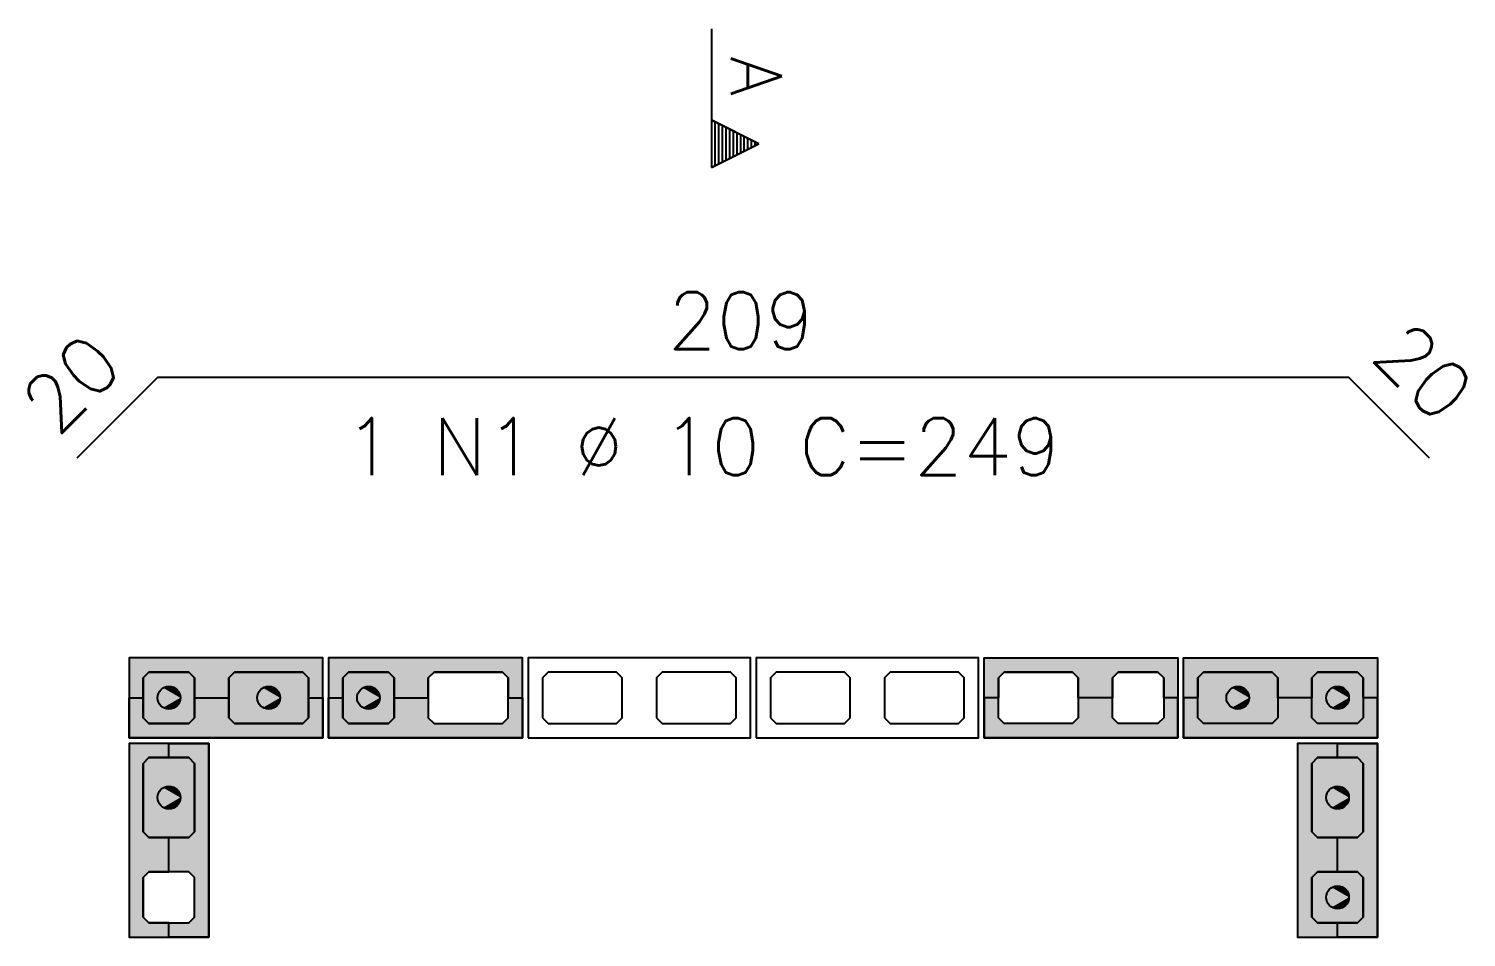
# Model space of a CAD drawing. Extents: x -2 to 121, y -2 to 61.
# Drawn here: x 62.64 to 67.68, y 24.29 to 27.48 of the extents above; entities that cross this region are included whole.
import ezdxf

# ---------------------------------------------------------------- set-up
doc = ezdxf.new("R2010")
doc.units = 0
doc.header["$MEASUREMENT"] = 0
for name, color, linetype in [('PENA_01', 1, 'CONTINUOUS'), ('PENA_02', 2, 'CONTINUOUS'), ('PENA_03', 3, 'CONTINUOUS'), ('PENA_05', 5, 'CONTINUOUS'), ('PENA_11', 252, 'CONTINUOUS'), ('PENA_21', 100, 'CONTINUOUS')]:
    doc.layers.add(name, color=color, linetype=linetype)
doc.styles.get("Standard").update_dxf_attribs({"font": 'ROMANS.SHX'})

msp = doc.modelspace()

# ---------------------------------------------------------------- linework, layer by layer
at = {"layer": 'PENA_01', "linetype": 'Continuous'}
for points in [[(63.062305, 25.038992), (63.202305, 25.038992), (63.222305, 25.058992), (63.222305, 25.198992), (63.202305, 25.218992), (63.062305, 25.218992), (63.042305, 25.198992), (63.042305, 25.058992), (63.062305, 25.038992)], [(63.362305, 25.038992), (63.602305, 25.038992), (63.622305, 25.058992), (63.622305, 25.198992), (63.602305, 25.218992), (63.362305, 25.218992), (63.342305, 25.198992), (63.342305, 25.058992), (63.362305, 25.038992)], [(63.762305, 25.038992), (63.902305, 25.038992), (63.922305, 25.058992), (63.922305, 25.198992), (63.902305, 25.218992), (63.762305, 25.218992), (63.742305, 25.198992), (63.742305, 25.058992), (63.762305, 25.038992)], [(64.062305, 25.038992), (64.302305, 25.038992), (64.322305, 25.058992), (64.322305, 25.198992), (64.302305, 25.218992), (64.062305, 25.218992), (64.042305, 25.198992), (64.042305, 25.058992), (64.062305, 25.038992)], [(64.442305, 25.058992), (64.462305, 25.038992), (64.702305, 25.038992), (64.722305, 25.058992), (64.722305, 25.198992), (64.702305, 25.218992), (64.462305, 25.218992), (64.442305, 25.198992), (64.442305, 25.058992)], [(64.842305, 25.058992), (64.862305, 25.038992), (65.102305, 25.038992), (65.122305, 25.058992), (65.122305, 25.198992), (65.102305, 25.218992), (64.862305, 25.218992), (64.842305, 25.198992), (64.842305, 25.058992)], [(65.242305, 25.058992), (65.262305, 25.038992), (65.502305, 25.038992), (65.522305, 25.058992), (65.522305, 25.198992), (65.502305, 25.218992), (65.262305, 25.218992), (65.242305, 25.198992), (65.242305, 25.058992)], [(65.642305, 25.058992), (65.662305, 25.038992), (65.902305, 25.038992), (65.922305, 25.058992), (65.922305, 25.198992), (65.902305, 25.218992), (65.662305, 25.218992), (65.642305, 25.198992), (65.642305, 25.058992)], [(66.302305, 25.038992), (66.062305, 25.038992), (66.042305, 25.058992), (66.042305, 25.198992), (66.062305, 25.218992), (66.302305, 25.218992), (66.322305, 25.198992), (66.322305, 25.058992), (66.302305, 25.038992)], [(66.602305, 25.038992), (66.462305, 25.038992), (66.442305, 25.058992), (66.442305, 25.198992), (66.462305, 25.218992), (66.602305, 25.218992), (66.622305, 25.198992), (66.622305, 25.058992), (66.602305, 25.038992)], [(67.002305, 25.038992), (66.762305, 25.038992), (66.742305, 25.058992), (66.742305, 25.198992), (66.762305, 25.218992), (67.002305, 25.218992), (67.022305, 25.198992), (67.022305, 25.058992), (67.002305, 25.038992)], [(67.302305, 25.038992), (67.162305, 25.038992), (67.142305, 25.058992), (67.142305, 25.198992), (67.162305, 25.218992), (67.302305, 25.218992), (67.322305, 25.198992), (67.322305, 25.058992), (67.302305, 25.038992)], [(63.222305, 24.658992), (63.222305, 24.898992), (63.202305, 24.918992), (63.062305, 24.918992), (63.042305, 24.898992), (63.042305, 24.658992), (63.062305, 24.638992), (63.202305, 24.638992), (63.222305, 24.658992)], [(67.322305, 24.658992), (67.322305, 24.898992), (67.302305, 24.918992), (67.162305, 24.918992), (67.142305, 24.898992), (67.142305, 24.658992), (67.162305, 24.638992), (67.302305, 24.638992), (67.322305, 24.658992)], [(63.222305, 24.358992), (63.222305, 24.498992), (63.202305, 24.518992), (63.062305, 24.518992), (63.042305, 24.498992), (63.042305, 24.358992), (63.062305, 24.338992), (63.202305, 24.338992), (63.222305, 24.358992)], [(67.322305, 24.358992), (67.322305, 24.498992), (67.302305, 24.518992), (67.162305, 24.518992), (67.142305, 24.498992), (67.142305, 24.358992), (67.162305, 24.338992), (67.302305, 24.338992), (67.322305, 24.358992)]]:
    msp.add_lwpolyline(points, dxfattribs=at)
at = {"layer": 'PENA_02', "linetype": 'Continuous'}
for points in [[(62.992305, 24.988992), (63.672305, 24.988992), (63.672305, 25.268992), (62.992305, 25.268992), (62.992305, 24.988992)], [(63.692305, 24.988992), (64.372305, 24.988992), (64.372305, 25.268992), (63.692305, 25.268992), (63.692305, 24.988992)], [(64.392305, 24.988992), (65.172305, 24.988992), (65.172305, 25.268992), (64.392305, 25.268992), (64.392305, 24.988992)], [(65.192305, 24.988992), (65.972305, 24.988992), (65.972305, 25.268992), (65.192305, 25.268992), (65.192305, 24.988992)], [(66.672305, 24.988992), (65.992305, 24.988992), (65.992305, 25.268992), (66.672305, 25.268992), (66.672305, 24.988992)], [(67.372305, 24.988992), (66.692305, 24.988992), (66.692305, 25.268992), (67.372305, 25.268992), (67.372305, 24.988992)], [(63.272305, 24.288992), (63.272305, 24.968992), (62.992305, 24.968992), (62.992305, 24.288992), (63.272305, 24.288992)], [(67.372305, 24.288992), (67.372305, 24.968992), (67.092305, 24.968992), (67.092305, 24.288992), (67.372305, 24.288992)]]:
    msp.add_lwpolyline(points, dxfattribs=at)
at = {"layer": 'PENA_03', "linetype": 'Continuous'}
for p, q in [((65.036036, 27.475747), (65.036036, 26.989365)), ((65.036732, 27.15495), (65.036732, 27.475747)), ((65.201969, 27.072331), (65.036731, 27.15495)), ((65.036732, 26.990493), (65.036732, 27.15417)), ((65.200408, 27.072331), (65.036732, 27.15417)), ((65.0488, 26.995747), (65.0488, 27.148916)), ((65.061564, 27.002129), (65.061564, 27.142534)), ((65.074328, 27.008511), (65.074328, 27.136152)), ((65.087092, 27.014893), (65.087092, 27.12977)), ((65.099856, 27.021275), (65.099856, 27.123388)), ((65.11262, 27.027657), (65.11262, 27.117006)), ((65.125384, 27.034039), (65.125384, 27.110624)), ((65.138148, 27.040421), (65.138148, 27.104242)), ((65.150912, 27.046803), (65.150912, 27.09786)), ((65.163676, 27.053185), (65.163676, 27.091478)), ((65.176441, 27.059567), (65.176441, 27.085096)), ((65.036036, 26.989365), (65.201969, 27.072331)), ((65.036731, 26.990493), (65.200408, 27.072331)), ((65.189205, 27.065949), (65.189205, 27.078713))]:
    msp.add_line(p, q, dxfattribs=at)
for points in [[(63.202305, 25.218992), (63.222305, 25.198992), (63.222305, 25.058992), (63.202305, 25.038992), (63.062305, 25.038992), (63.042305, 25.058992), (63.042305, 25.198992), (63.062305, 25.218992), (63.202305, 25.218992)], [(63.622305, 25.058992), (63.602305, 25.038992), (63.362305, 25.038992), (63.342305, 25.058992), (63.342305, 25.198992), (63.362305, 25.218992), (63.602305, 25.218992), (63.622305, 25.198992), (63.622305, 25.058992)], [(63.902305, 25.218992), (63.922305, 25.198992), (63.922305, 25.058992), (63.902305, 25.038992), (63.762305, 25.038992), (63.742305, 25.058992), (63.742305, 25.198992), (63.762305, 25.218992), (63.902305, 25.218992)], [(67.022305, 25.058992), (67.002305, 25.038992), (66.762305, 25.038992), (66.742305, 25.058992), (66.742305, 25.198992), (66.762305, 25.218992), (67.002305, 25.218992), (67.022305, 25.198992), (67.022305, 25.058992)], [(67.302305, 25.218992), (67.322305, 25.198992), (67.322305, 25.058992), (67.302305, 25.038992), (67.162305, 25.038992), (67.142305, 25.058992), (67.142305, 25.198992), (67.162305, 25.218992), (67.302305, 25.218992)], [(63.202305, 24.918992), (63.222305, 24.898992), (63.222305, 24.658992), (63.202305, 24.638992), (63.062305, 24.638992), (63.042305, 24.658992), (63.042305, 24.898992), (63.062305, 24.918992), (63.202305, 24.918992)], [(67.302305, 24.918992), (67.322305, 24.898992), (67.322305, 24.658992), (67.302305, 24.638992), (67.162305, 24.638992), (67.142305, 24.658992), (67.142305, 24.898992), (67.162305, 24.918992), (67.302305, 24.918992)], [(67.302305, 24.518992), (67.322305, 24.498992), (67.322305, 24.358992), (67.302305, 24.338992), (67.162305, 24.338992), (67.142305, 24.358992), (67.142305, 24.498992), (67.162305, 24.518992), (67.302305, 24.518992)]]:
    msp.add_lwpolyline(points, dxfattribs=at)
for centre in [(63.132305, 25.128992), (63.482305, 25.128992), (63.832305, 25.128992), (66.882305, 25.128992), (67.232305, 25.128992), (63.132305, 24.778992), (67.232305, 24.778992), (67.232305, 24.428992)]:
    msp.add_circle(centre, 0.04, dxfattribs=at)
for points in [[(63.172305, 25.128992), (63.139251, 25.168385), (63.112305, 25.163633)], [(63.172305, 25.128992), (63.162947, 25.154704), (63.139251, 25.168385)], [(63.522305, 25.128992), (63.489251, 25.168385), (63.462305, 25.163633)], [(63.522305, 25.128992), (63.512947, 25.154704), (63.489251, 25.168385)], [(63.872305, 25.128992), (63.839251, 25.168385), (63.812305, 25.163633)], [(63.872305, 25.128992), (63.862947, 25.154704), (63.839251, 25.168385)], [(66.922305, 25.128992), (66.889251, 25.168385), (66.862305, 25.163633)], [(66.922305, 25.128992), (66.912947, 25.154704), (66.889251, 25.168385)], [(67.272305, 25.128992), (67.239251, 25.168385), (67.212305, 25.163633)], [(67.272305, 25.128992), (67.262947, 25.154704), (67.239251, 25.168385)], [(63.172305, 25.128992), (63.112305, 25.163633), (63.094718, 25.142673)], [(63.172305, 25.128992), (63.094718, 25.142673), (63.094718, 25.115311)], [(63.172305, 25.128992), (63.094718, 25.115311), (63.112305, 25.094351)], [(63.172305, 25.128992), (63.112305, 25.094351), (63.139251, 25.0896)], [(63.172305, 25.128992), (63.139251, 25.0896), (63.162947, 25.103281)], [(63.172305, 25.128992), (63.162947, 25.103281), (63.172305, 25.128992)], [(63.522305, 25.128992), (63.462305, 25.163633), (63.444718, 25.142673)], [(63.522305, 25.128992), (63.444718, 25.142673), (63.444718, 25.115311)], [(63.522305, 25.128992), (63.444718, 25.115311), (63.462305, 25.094351)], [(63.522305, 25.128992), (63.462305, 25.094351), (63.489251, 25.0896)], [(63.522305, 25.128992), (63.489251, 25.0896), (63.512947, 25.103281)], [(63.522305, 25.128992), (63.512947, 25.103281), (63.522305, 25.128992)], [(63.872305, 25.128992), (63.812305, 25.163633), (63.794718, 25.142673)], [(63.872305, 25.128992), (63.794718, 25.142673), (63.794718, 25.115311)], [(63.872305, 25.128992), (63.794718, 25.115311), (63.812305, 25.094351)], [(63.872305, 25.128992), (63.812305, 25.094351), (63.839251, 25.0896)], [(63.872305, 25.128992), (63.839251, 25.0896), (63.862947, 25.103281)], [(63.872305, 25.128992), (63.862947, 25.103281), (63.872305, 25.128992)], [(66.922305, 25.128992), (66.862305, 25.163633), (66.844718, 25.142673)], [(66.922305, 25.128992), (66.844718, 25.142673), (66.844718, 25.115311)], [(66.922305, 25.128992), (66.844718, 25.115311), (66.862305, 25.094351)], [(66.922305, 25.128992), (66.862305, 25.094351), (66.889251, 25.0896)], [(66.922305, 25.128992), (66.889251, 25.0896), (66.912947, 25.103281)], [(66.922305, 25.128992), (66.912947, 25.103281), (66.922305, 25.128992)], [(67.272305, 25.128992), (67.212305, 25.163633), (67.194718, 25.142673)], [(67.272305, 25.128992), (67.194718, 25.142673), (67.194718, 25.115311)], [(67.272305, 25.128992), (67.194718, 25.115311), (67.212305, 25.094351)], [(67.272305, 25.128992), (67.212305, 25.094351), (67.239251, 25.0896)], [(67.272305, 25.128992), (67.239251, 25.0896), (67.262947, 25.103281)], [(67.272305, 25.128992), (67.262947, 25.103281), (67.272305, 25.128992)], [(63.172305, 24.778992), (63.112305, 24.813633), (63.094718, 24.792673)], [(63.172305, 24.778992), (63.139251, 24.818385), (63.112305, 24.813633)], [(63.172305, 24.778992), (63.162947, 24.804704), (63.139251, 24.818385)], [(67.272305, 24.778992), (67.212305, 24.813633), (67.194718, 24.792673)], [(67.272305, 24.778992), (67.239251, 24.818385), (67.212305, 24.813633)], [(67.272305, 24.778992), (67.262947, 24.804704), (67.239251, 24.818385)], [(63.172305, 24.778992), (63.094718, 24.792673), (63.094718, 24.765311)], [(63.172305, 24.778992), (63.094718, 24.765311), (63.112305, 24.744351)], [(63.172305, 24.778992), (63.112305, 24.744351), (63.139251, 24.7396)], [(63.172305, 24.778992), (63.139251, 24.7396), (63.162947, 24.753281)], [(63.172305, 24.778992), (63.162947, 24.753281), (63.172305, 24.778992)], [(67.272305, 24.778992), (67.194718, 24.792673), (67.194718, 24.765311)], [(67.272305, 24.778992), (67.194718, 24.765311), (67.212305, 24.744351)], [(67.272305, 24.778992), (67.212305, 24.744351), (67.239251, 24.7396)], [(67.272305, 24.778992), (67.239251, 24.7396), (67.262947, 24.753281)], [(67.272305, 24.778992), (67.262947, 24.753281), (67.272305, 24.778992)], [(67.272305, 24.428992), (67.212305, 24.463633), (67.194718, 24.442673)], [(67.272305, 24.428992), (67.239251, 24.468385), (67.212305, 24.463633)], [(67.272305, 24.428992), (67.262947, 24.454704), (67.239251, 24.468385)], [(67.272305, 24.428992), (67.194718, 24.442673), (67.194718, 24.415311)], [(67.272305, 24.428992), (67.194718, 24.415311), (67.212305, 24.394351)], [(67.272305, 24.428992), (67.212305, 24.394351), (67.239251, 24.3896)], [(67.272305, 24.428992), (67.239251, 24.3896), (67.262947, 24.403281)], [(67.272305, 24.428992), (67.262947, 24.403281), (67.272305, 24.428992)]]:
    msp.add_solid(points, dxfattribs=at)
at = {"layer": 'PENA_05', "linetype": 'Continuous'}
for p, q in [((63.092305, 26.252225), (62.809463, 25.969382)), ((67.272305, 26.252225), (63.092305, 26.252225)), ((67.555148, 25.969382), (67.272305, 26.252225))]:
    msp.add_line(p, q, dxfattribs=at)
at = {"layer": 'PENA_11', "linetype": 'Continuous'}
for points in [[(63.202305, 25.218992), (63.062305, 25.038992), (63.042305, 25.058992)], [(63.202305, 25.218992), (63.042305, 25.058992), (63.042305, 25.198992)], [(63.202305, 25.218992), (63.042305, 25.198992), (63.062305, 25.218992)], [(63.202305, 25.218992), (63.202305, 25.038992), (63.062305, 25.038992)], [(63.202305, 25.218992), (63.062305, 25.218992), (63.202305, 25.218992)], [(63.202305, 25.218992), (63.222305, 25.198992), (63.222305, 25.058992)], [(63.202305, 25.218992), (63.222305, 25.058992), (63.202305, 25.038992)], [(63.622305, 25.058992), (63.342305, 25.198992), (63.362305, 25.218992)], [(63.622305, 25.058992), (63.362305, 25.218992), (63.602305, 25.218992)], [(63.622305, 25.058992), (63.602305, 25.218992), (63.622305, 25.198992)], [(63.902305, 25.218992), (63.762305, 25.038992), (63.742305, 25.058992)], [(63.902305, 25.218992), (63.742305, 25.058992), (63.742305, 25.198992)], [(63.902305, 25.218992), (63.742305, 25.198992), (63.762305, 25.218992)], [(63.902305, 25.218992), (63.902305, 25.038992), (63.762305, 25.038992)], [(63.902305, 25.218992), (63.762305, 25.218992), (63.902305, 25.218992)], [(63.902305, 25.218992), (63.922305, 25.198992), (63.922305, 25.058992)], [(63.902305, 25.218992), (63.922305, 25.058992), (63.902305, 25.038992)], [(67.022305, 25.058992), (66.742305, 25.198992), (66.762305, 25.218992)], [(67.022305, 25.058992), (66.762305, 25.218992), (67.002305, 25.218992)], [(67.022305, 25.058992), (67.002305, 25.218992), (67.022305, 25.198992)], [(67.302305, 25.218992), (67.162305, 25.038992), (67.142305, 25.058992)], [(67.302305, 25.218992), (67.142305, 25.058992), (67.142305, 25.198992)], [(67.302305, 25.218992), (67.142305, 25.198992), (67.162305, 25.218992)], [(67.302305, 25.218992), (67.302305, 25.038992), (67.162305, 25.038992)], [(67.302305, 25.218992), (67.162305, 25.218992), (67.302305, 25.218992)], [(67.302305, 25.218992), (67.322305, 25.198992), (67.322305, 25.058992)], [(67.302305, 25.218992), (67.322305, 25.058992), (67.302305, 25.038992)], [(63.622305, 25.058992), (63.342305, 25.058992), (63.342305, 25.198992)], [(63.622305, 25.058992), (63.622305, 25.198992), (63.622305, 25.058992)], [(67.022305, 25.058992), (66.742305, 25.058992), (66.742305, 25.198992)], [(67.022305, 25.058992), (67.022305, 25.198992), (67.022305, 25.058992)], [(63.622305, 25.058992), (63.362305, 25.038992), (63.342305, 25.058992)], [(63.622305, 25.058992), (63.602305, 25.038992), (63.362305, 25.038992)], [(67.022305, 25.058992), (66.762305, 25.038992), (66.742305, 25.058992)], [(67.022305, 25.058992), (67.002305, 25.038992), (66.762305, 25.038992)], [(63.202305, 24.918992), (63.062305, 24.638992), (63.042305, 24.658992)], [(63.202305, 24.918992), (63.042305, 24.658992), (63.042305, 24.898992)], [(63.202305, 24.918992), (63.042305, 24.898992), (63.062305, 24.918992)], [(63.202305, 24.918992), (63.202305, 24.638992), (63.062305, 24.638992)], [(63.202305, 24.918992), (63.062305, 24.918992), (63.202305, 24.918992)], [(63.202305, 24.918992), (63.222305, 24.898992), (63.222305, 24.658992)], [(63.202305, 24.918992), (63.222305, 24.658992), (63.202305, 24.638992)], [(67.302305, 24.918992), (67.162305, 24.638992), (67.142305, 24.658992)], [(67.302305, 24.918992), (67.142305, 24.658992), (67.142305, 24.898992)], [(67.302305, 24.918992), (67.142305, 24.898992), (67.162305, 24.918992)], [(67.302305, 24.918992), (67.302305, 24.638992), (67.162305, 24.638992)], [(67.302305, 24.918992), (67.162305, 24.918992), (67.302305, 24.918992)], [(67.302305, 24.918992), (67.322305, 24.898992), (67.322305, 24.658992)], [(67.302305, 24.918992), (67.322305, 24.658992), (67.302305, 24.638992)], [(67.302305, 24.518992), (67.162305, 24.338992), (67.142305, 24.358992)], [(67.302305, 24.518992), (67.142305, 24.358992), (67.142305, 24.498992)], [(67.302305, 24.518992), (67.142305, 24.498992), (67.162305, 24.518992)], [(67.302305, 24.518992), (67.302305, 24.338992), (67.162305, 24.338992)], [(67.302305, 24.518992), (67.162305, 24.518992), (67.302305, 24.518992)], [(67.302305, 24.518992), (67.322305, 24.498992), (67.322305, 24.358992)], [(67.302305, 24.518992), (67.322305, 24.358992), (67.302305, 24.338992)]]:
    msp.add_solid(points, dxfattribs=at)
at = {"layer": 'PENA_21', "linetype": 'Continuous'}
for points in [[(62.992305, 25.128992), (63.042305, 25.128992), (63.042305, 25.198992), (63.062305, 25.218992), (63.202305, 25.218992), (63.222305, 25.198992), (63.222305, 25.128992), (63.342305, 25.128992), (63.342305, 25.198992), (63.362305, 25.218992), (63.602305, 25.218992), (63.622305, 25.198992), (63.622305, 25.128992), (63.672305, 25.128992), (63.672305, 25.268992), (62.992305, 25.268992), (62.992305, 25.128992)], [(63.692305, 25.128992), (63.742305, 25.128992), (63.742305, 25.198992), (63.762305, 25.218992), (63.902305, 25.218992), (63.922305, 25.198992), (63.922305, 25.128992), (64.042305, 25.128992), (64.042305, 25.198992), (64.062305, 25.218992), (64.302305, 25.218992), (64.322305, 25.198992), (64.322305, 25.128992), (64.372305, 25.128992), (64.372305, 25.268992), (63.692305, 25.268992), (63.692305, 25.128992)], [(66.672305, 25.128992), (66.622305, 25.128992), (66.622305, 25.198992), (66.602305, 25.218992), (66.462305, 25.218992), (66.442305, 25.198992), (66.442305, 25.128992), (66.322305, 25.128992), (66.322305, 25.198992), (66.302305, 25.218992), (66.062305, 25.218992), (66.042305, 25.198992), (66.042305, 25.128992), (65.992305, 25.128992), (65.992305, 25.268992), (66.672305, 25.268992), (66.672305, 25.128992)], [(67.372305, 25.128992), (67.322305, 25.128992), (67.322305, 25.198992), (67.302305, 25.218992), (67.162305, 25.218992), (67.142305, 25.198992), (67.142305, 25.128992), (67.022305, 25.128992), (67.022305, 25.198992), (67.002305, 25.218992), (66.762305, 25.218992), (66.742305, 25.198992), (66.742305, 25.128992), (66.692305, 25.128992), (66.692305, 25.268992), (67.372305, 25.268992), (67.372305, 25.128992)], [(62.992305, 25.128992), (63.042305, 25.128992), (63.042305, 25.058992), (63.062305, 25.038992), (63.202305, 25.038992), (63.222305, 25.058992), (63.222305, 25.128992), (63.342305, 25.128992), (63.342305, 25.058992), (63.362305, 25.038992), (63.602305, 25.038992), (63.622305, 25.058992), (63.622305, 25.128992), (63.672305, 25.128992), (63.672305, 24.988992), (62.992305, 24.988992), (62.992305, 25.128992)], [(63.692305, 25.128992), (63.742305, 25.128992), (63.742305, 25.058992), (63.762305, 25.038992), (63.902305, 25.038992), (63.922305, 25.058992), (63.922305, 25.128992), (64.042305, 25.128992), (64.042305, 25.058992), (64.062305, 25.038992), (64.302305, 25.038992), (64.322305, 25.058992), (64.322305, 25.128992), (64.372305, 25.128992), (64.372305, 24.988992), (63.692305, 24.988992), (63.692305, 25.128992)], [(66.672305, 25.128992), (66.622305, 25.128992), (66.622305, 25.058992), (66.602305, 25.038992), (66.462305, 25.038992), (66.442305, 25.058992), (66.442305, 25.128992), (66.322305, 25.128992), (66.322305, 25.058992), (66.302305, 25.038992), (66.062305, 25.038992), (66.042305, 25.058992), (66.042305, 25.128992), (65.992305, 25.128992), (65.992305, 24.988992), (66.672305, 24.988992), (66.672305, 25.128992)], [(67.372305, 25.128992), (67.322305, 25.128992), (67.322305, 25.058992), (67.302305, 25.038992), (67.162305, 25.038992), (67.142305, 25.058992), (67.142305, 25.128992), (67.022305, 25.128992), (67.022305, 25.058992), (67.002305, 25.038992), (66.762305, 25.038992), (66.742305, 25.058992), (66.742305, 25.128992), (66.692305, 25.128992), (66.692305, 24.988992), (67.372305, 24.988992), (67.372305, 25.128992)], [(63.132305, 24.288992), (63.132305, 24.338992), (63.062305, 24.338992), (63.042305, 24.358992), (63.042305, 24.498992), (63.062305, 24.518992), (63.132305, 24.518992), (63.132305, 24.638992), (63.062305, 24.638992), (63.042305, 24.658992), (63.042305, 24.898992), (63.062305, 24.918992), (63.132305, 24.918992), (63.132305, 24.968992), (62.992305, 24.968992), (62.992305, 24.288992), (63.132305, 24.288992)], [(63.132305, 24.288992), (63.132305, 24.338992), (63.202305, 24.338992), (63.222305, 24.358992), (63.222305, 24.498992), (63.202305, 24.518992), (63.132305, 24.518992), (63.132305, 24.638992), (63.202305, 24.638992), (63.222305, 24.658992), (63.222305, 24.898992), (63.202305, 24.918992), (63.132305, 24.918992), (63.132305, 24.968992), (63.272305, 24.968992), (63.272305, 24.288992), (63.132305, 24.288992)], [(67.232305, 24.288992), (67.232305, 24.338992), (67.162305, 24.338992), (67.142305, 24.358992), (67.142305, 24.498992), (67.162305, 24.518992), (67.232305, 24.518992), (67.232305, 24.638992), (67.162305, 24.638992), (67.142305, 24.658992), (67.142305, 24.898992), (67.162305, 24.918992), (67.232305, 24.918992), (67.232305, 24.968992), (67.092305, 24.968992), (67.092305, 24.288992), (67.232305, 24.288992)], [(67.232305, 24.288992), (67.232305, 24.338992), (67.302305, 24.338992), (67.322305, 24.358992), (67.322305, 24.498992), (67.302305, 24.518992), (67.232305, 24.518992), (67.232305, 24.638992), (67.302305, 24.638992), (67.322305, 24.658992), (67.322305, 24.898992), (67.302305, 24.918992), (67.232305, 24.918992), (67.232305, 24.968992), (67.372305, 24.968992), (67.372305, 24.288992), (67.232305, 24.288992)]]:
    msp.add_lwpolyline(points, dxfattribs=at)
for points in [[(63.672305, 25.268992), (62.992305, 25.268992), (63.062305, 25.218992)], [(62.992305, 25.268992), (62.992305, 25.128992), (63.042305, 25.128992)], [(62.992305, 25.268992), (63.042305, 25.128992), (63.042305, 25.198992)], [(62.992305, 25.268992), (63.042305, 25.198992), (63.062305, 25.218992)], [(63.672305, 25.268992), (63.062305, 25.218992), (63.202305, 25.218992)], [(63.672305, 25.268992), (63.202305, 25.218992), (63.222305, 25.198992)], [(63.672305, 25.268992), (63.222305, 25.198992), (63.362305, 25.218992)], [(63.672305, 25.268992), (63.362305, 25.218992), (63.602305, 25.218992)], [(63.672305, 25.268992), (63.602305, 25.218992), (63.622305, 25.198992)], [(63.672305, 25.268992), (63.622305, 25.198992), (63.672305, 25.128992)], [(64.372305, 25.268992), (63.692305, 25.268992), (63.762305, 25.218992)], [(63.692305, 25.268992), (63.692305, 25.128992), (63.742305, 25.128992)], [(63.692305, 25.268992), (63.742305, 25.128992), (63.742305, 25.198992)], [(63.692305, 25.268992), (63.742305, 25.198992), (63.762305, 25.218992)], [(64.372305, 25.268992), (63.762305, 25.218992), (63.902305, 25.218992)], [(64.372305, 25.268992), (63.902305, 25.218992), (63.922305, 25.198992)], [(64.372305, 25.268992), (63.922305, 25.198992), (64.062305, 25.218992)], [(64.372305, 25.268992), (64.062305, 25.218992), (64.302305, 25.218992)], [(64.372305, 25.268992), (64.302305, 25.218992), (64.322305, 25.198992)], [(64.372305, 25.268992), (64.322305, 25.198992), (64.372305, 25.128992)], [(66.672305, 25.268992), (66.062305, 25.218992), (65.992305, 25.268992)], [(66.062305, 25.218992), (66.042305, 25.198992), (65.992305, 25.268992)], [(65.992305, 25.268992), (66.042305, 25.198992), (65.992305, 25.128992)], [(66.302305, 25.218992), (66.062305, 25.218992), (66.672305, 25.268992)], [(66.322305, 25.198992), (66.302305, 25.218992), (66.672305, 25.268992)], [(66.672305, 25.268992), (66.462305, 25.218992), (66.322305, 25.198992)], [(66.672305, 25.268992), (66.602305, 25.218992), (66.462305, 25.218992)], [(66.672305, 25.268992), (66.622305, 25.198992), (66.602305, 25.218992)], [(66.672305, 25.268992), (66.672305, 25.128992), (66.622305, 25.128992)], [(66.672305, 25.268992), (66.622305, 25.128992), (66.622305, 25.198992)], [(67.372305, 25.268992), (66.762305, 25.218992), (66.692305, 25.268992)], [(66.762305, 25.218992), (66.742305, 25.198992), (66.692305, 25.268992)], [(66.692305, 25.268992), (66.742305, 25.198992), (66.692305, 25.128992)], [(67.002305, 25.218992), (66.762305, 25.218992), (67.372305, 25.268992)], [(67.022305, 25.198992), (67.002305, 25.218992), (67.372305, 25.268992)], [(67.372305, 25.268992), (67.162305, 25.218992), (67.022305, 25.198992)], [(67.372305, 25.268992), (67.302305, 25.218992), (67.162305, 25.218992)], [(67.372305, 25.268992), (67.322305, 25.198992), (67.302305, 25.218992)], [(67.372305, 25.268992), (67.372305, 25.128992), (67.322305, 25.128992)], [(67.372305, 25.268992), (67.322305, 25.128992), (67.322305, 25.198992)], [(63.222305, 25.198992), (63.342305, 25.198992), (63.362305, 25.218992)], [(63.922305, 25.198992), (64.042305, 25.198992), (64.062305, 25.218992)], [(66.322305, 25.128992), (66.322305, 25.198992), (66.462305, 25.218992)], [(66.322305, 25.128992), (66.462305, 25.218992), (66.442305, 25.198992)], [(67.022305, 25.128992), (67.022305, 25.198992), (67.162305, 25.218992)], [(67.022305, 25.128992), (67.162305, 25.218992), (67.142305, 25.198992)], [(63.222305, 25.198992), (63.222305, 25.128992), (63.342305, 25.128992)], [(63.222305, 25.198992), (63.342305, 25.128992), (63.342305, 25.198992)], [(63.672305, 25.128992), (63.622305, 25.198992), (63.622305, 25.128992)], [(63.922305, 25.198992), (63.922305, 25.128992), (64.042305, 25.128992)], [(63.922305, 25.198992), (64.042305, 25.128992), (64.042305, 25.198992)], [(64.372305, 25.128992), (64.322305, 25.198992), (64.322305, 25.128992)], [(66.042305, 25.198992), (66.042305, 25.128992), (65.992305, 25.128992)], [(66.322305, 25.128992), (66.442305, 25.198992), (66.442305, 25.128992)], [(66.742305, 25.198992), (66.742305, 25.128992), (66.692305, 25.128992)], [(67.022305, 25.128992), (67.142305, 25.198992), (67.142305, 25.128992)], [(62.992305, 24.988992), (62.992305, 25.128992), (63.042305, 25.128992)], [(62.992305, 24.988992), (63.042305, 25.128992), (63.042305, 25.058992)], [(63.222305, 25.058992), (63.222305, 25.128992), (63.342305, 25.128992)], [(63.222305, 25.058992), (63.342305, 25.128992), (63.342305, 25.058992)], [(63.672305, 24.988992), (63.622305, 25.058992), (63.672305, 25.128992)], [(63.672305, 25.128992), (63.622305, 25.058992), (63.622305, 25.128992)], [(63.692305, 24.988992), (63.692305, 25.128992), (63.742305, 25.128992)], [(63.692305, 24.988992), (63.742305, 25.128992), (63.742305, 25.058992)], [(63.922305, 25.058992), (63.922305, 25.128992), (64.042305, 25.128992)], [(63.922305, 25.058992), (64.042305, 25.128992), (64.042305, 25.058992)], [(64.372305, 24.988992), (64.322305, 25.058992), (64.372305, 25.128992)], [(64.372305, 25.128992), (64.322305, 25.058992), (64.322305, 25.128992)], [(65.992305, 24.988992), (66.042305, 25.058992), (65.992305, 25.128992)], [(66.042305, 25.058992), (66.042305, 25.128992), (65.992305, 25.128992)], [(66.322305, 25.128992), (66.322305, 25.058992), (66.462305, 25.038992)], [(66.322305, 25.128992), (66.462305, 25.038992), (66.442305, 25.058992)], [(66.322305, 25.128992), (66.442305, 25.058992), (66.442305, 25.128992)], [(66.672305, 24.988992), (66.672305, 25.128992), (66.622305, 25.128992)], [(66.672305, 24.988992), (66.622305, 25.128992), (66.622305, 25.058992)], [(66.692305, 24.988992), (66.742305, 25.058992), (66.692305, 25.128992)], [(66.742305, 25.058992), (66.742305, 25.128992), (66.692305, 25.128992)], [(67.022305, 25.128992), (67.022305, 25.058992), (67.162305, 25.038992)], [(67.022305, 25.128992), (67.162305, 25.038992), (67.142305, 25.058992)], [(67.022305, 25.128992), (67.142305, 25.058992), (67.142305, 25.128992)], [(67.372305, 24.988992), (67.372305, 25.128992), (67.322305, 25.128992)], [(67.372305, 24.988992), (67.322305, 25.128992), (67.322305, 25.058992)], [(62.992305, 24.988992), (63.042305, 25.058992), (63.062305, 25.038992)], [(63.672305, 24.988992), (62.992305, 24.988992), (63.062305, 25.038992)], [(63.672305, 24.988992), (63.062305, 25.038992), (63.202305, 25.038992)], [(63.672305, 24.988992), (63.202305, 25.038992), (63.222305, 25.058992)], [(63.672305, 24.988992), (63.222305, 25.058992), (63.362305, 25.038992)], [(63.222305, 25.058992), (63.342305, 25.058992), (63.362305, 25.038992)], [(63.672305, 24.988992), (63.362305, 25.038992), (63.602305, 25.038992)], [(63.672305, 24.988992), (63.602305, 25.038992), (63.622305, 25.058992)], [(63.692305, 24.988992), (63.742305, 25.058992), (63.762305, 25.038992)], [(64.372305, 24.988992), (63.692305, 24.988992), (63.762305, 25.038992)], [(64.372305, 24.988992), (63.762305, 25.038992), (63.902305, 25.038992)], [(64.372305, 24.988992), (63.902305, 25.038992), (63.922305, 25.058992)], [(64.372305, 24.988992), (63.922305, 25.058992), (64.062305, 25.038992)], [(63.922305, 25.058992), (64.042305, 25.058992), (64.062305, 25.038992)], [(64.372305, 24.988992), (64.062305, 25.038992), (64.302305, 25.038992)], [(64.372305, 24.988992), (64.302305, 25.038992), (64.322305, 25.058992)], [(66.062305, 25.038992), (66.042305, 25.058992), (65.992305, 24.988992)], [(66.672305, 24.988992), (66.062305, 25.038992), (65.992305, 24.988992)], [(66.302305, 25.038992), (66.062305, 25.038992), (66.672305, 24.988992)], [(66.322305, 25.058992), (66.302305, 25.038992), (66.672305, 24.988992)], [(66.672305, 24.988992), (66.462305, 25.038992), (66.322305, 25.058992)], [(66.672305, 24.988992), (66.602305, 25.038992), (66.462305, 25.038992)], [(66.672305, 24.988992), (66.622305, 25.058992), (66.602305, 25.038992)], [(66.762305, 25.038992), (66.742305, 25.058992), (66.692305, 24.988992)], [(67.372305, 24.988992), (66.762305, 25.038992), (66.692305, 24.988992)], [(67.002305, 25.038992), (66.762305, 25.038992), (67.372305, 24.988992)], [(67.022305, 25.058992), (67.002305, 25.038992), (67.372305, 24.988992)], [(67.372305, 24.988992), (67.162305, 25.038992), (67.022305, 25.058992)], [(67.372305, 24.988992), (67.302305, 25.038992), (67.162305, 25.038992)], [(67.372305, 24.988992), (67.322305, 25.058992), (67.302305, 25.038992)], [(63.132305, 24.968992), (62.992305, 24.968992), (63.062305, 24.918992)], [(63.062305, 24.918992), (62.992305, 24.968992), (63.042305, 24.898992)], [(62.992305, 24.968992), (63.042305, 24.358992), (63.042305, 24.898992)], [(62.992305, 24.288992), (63.042305, 24.358992), (62.992305, 24.968992)], [(63.132305, 24.918992), (63.132305, 24.968992), (63.062305, 24.918992)], [(63.202305, 24.918992), (63.132305, 24.918992), (63.272305, 24.968992)], [(63.132305, 24.918992), (63.132305, 24.968992), (63.272305, 24.968992)], [(63.222305, 24.898992), (63.202305, 24.918992), (63.272305, 24.968992)], [(63.222305, 24.658992), (63.272305, 24.968992), (63.222305, 24.498992)], [(63.222305, 24.498992), (63.272305, 24.968992), (63.222305, 24.358992)], [(63.272305, 24.968992), (63.272305, 24.288992), (63.222305, 24.358992)], [(63.222305, 24.658992), (63.222305, 24.898992), (63.272305, 24.968992)], [(67.232305, 24.968992), (67.092305, 24.968992), (67.162305, 24.918992)], [(67.162305, 24.918992), (67.092305, 24.968992), (67.142305, 24.898992)], [(67.092305, 24.968992), (67.142305, 24.358992), (67.142305, 24.898992)], [(67.092305, 24.288992), (67.142305, 24.358992), (67.092305, 24.968992)], [(67.232305, 24.918992), (67.232305, 24.968992), (67.162305, 24.918992)], [(67.302305, 24.918992), (67.232305, 24.918992), (67.372305, 24.968992)], [(67.232305, 24.918992), (67.232305, 24.968992), (67.372305, 24.968992)], [(67.322305, 24.898992), (67.302305, 24.918992), (67.372305, 24.968992)], [(67.322305, 24.658992), (67.372305, 24.968992), (67.322305, 24.498992)], [(67.322305, 24.498992), (67.372305, 24.968992), (67.322305, 24.358992)], [(67.372305, 24.968992), (67.372305, 24.288992), (67.322305, 24.358992)], [(67.322305, 24.658992), (67.322305, 24.898992), (67.372305, 24.968992)], [(63.042305, 24.898992), (63.042305, 24.358992), (63.042305, 24.498992)], [(63.042305, 24.898992), (63.042305, 24.658992), (63.042305, 24.498992)], [(67.142305, 24.898992), (67.142305, 24.358992), (67.142305, 24.498992)], [(67.142305, 24.898992), (67.142305, 24.658992), (67.142305, 24.498992)], [(63.062305, 24.518992), (63.042305, 24.658992), (63.042305, 24.498992)], [(63.062305, 24.518992), (63.062305, 24.638992), (63.042305, 24.658992)], [(63.132305, 24.518992), (63.062305, 24.638992), (63.062305, 24.518992)], [(63.132305, 24.518992), (63.132305, 24.638992), (63.062305, 24.638992)], [(63.132305, 24.518992), (63.202305, 24.638992), (63.202305, 24.518992)], [(63.132305, 24.518992), (63.132305, 24.638992), (63.202305, 24.638992)], [(63.202305, 24.638992), (63.222305, 24.658992), (63.202305, 24.518992)], [(63.202305, 24.518992), (63.222305, 24.658992), (63.222305, 24.498992)], [(67.162305, 24.518992), (67.142305, 24.658992), (67.142305, 24.498992)], [(67.162305, 24.518992), (67.162305, 24.638992), (67.142305, 24.658992)], [(67.232305, 24.518992), (67.162305, 24.638992), (67.162305, 24.518992)], [(67.232305, 24.518992), (67.232305, 24.638992), (67.162305, 24.638992)], [(67.232305, 24.518992), (67.302305, 24.638992), (67.302305, 24.518992)], [(67.232305, 24.518992), (67.232305, 24.638992), (67.302305, 24.638992)], [(67.302305, 24.638992), (67.322305, 24.658992), (67.302305, 24.518992)], [(67.302305, 24.518992), (67.322305, 24.658992), (67.322305, 24.498992)], [(63.062305, 24.338992), (63.042305, 24.358992), (62.992305, 24.288992)], [(63.062305, 24.338992), (62.992305, 24.288992), (63.132305, 24.288992)], [(63.062305, 24.338992), (63.132305, 24.288992), (63.132305, 24.338992)], [(63.272305, 24.288992), (63.132305, 24.288992), (63.202305, 24.338992)], [(63.202305, 24.338992), (63.132305, 24.288992), (63.132305, 24.338992)], [(63.222305, 24.358992), (63.272305, 24.288992), (63.202305, 24.338992)], [(67.162305, 24.338992), (67.142305, 24.358992), (67.092305, 24.288992)], [(67.162305, 24.338992), (67.092305, 24.288992), (67.232305, 24.288992)], [(67.162305, 24.338992), (67.232305, 24.288992), (67.232305, 24.338992)], [(67.372305, 24.288992), (67.232305, 24.288992), (67.302305, 24.338992)], [(67.302305, 24.338992), (67.232305, 24.288992), (67.232305, 24.338992)], [(67.322305, 24.358992), (67.372305, 24.288992), (67.302305, 24.338992)]]:
    msp.add_solid(points, dxfattribs=at)

# ---------------------------------------------------------------- texts
at = {"layer": 'PENA_03', "linetype": 'Continuous'}
for s, height, rotation, p in [('A', 0.18, 270, (65.103065, 27.379193)), ('20', 0.2, 45, (62.738752, 26.040093)), ('20', 0.2, 315, (67.343016, 26.322936))]:
    msp.add_text(s, height=height, rotation=rotation, dxfattribs=at).set_placement(p)
for s, p in [('209', (64.882305, 26.352225)), ('1 N1 %%c 10 C=249', (63.749309, 25.909978))]:
    msp.add_text(s, height=0.2, dxfattribs=at).set_placement(p)

doc.saveas('drawing.dxf')
